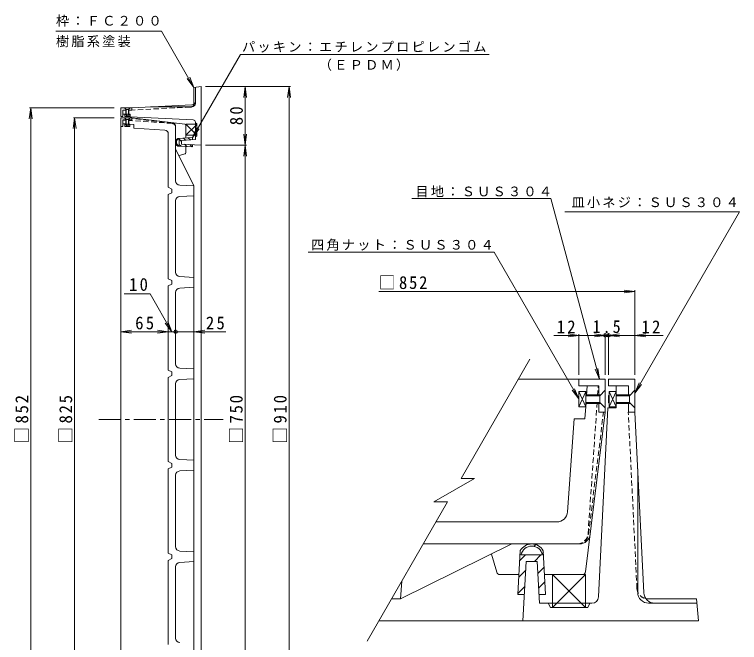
# Model space of a CAD drawing. Units: millimetres, scale not verified, with parts at other scales. Extents: x -1152 to 1118, y -823 to 838.
# Drawn here: x 127 to 1118, y -350 to 508 of the extents above; entities that cross this region are included whole.
import ezdxf

# ---------------------------------------------------------------- set-up
doc = ezdxf.new("R2010")
doc.units = ezdxf.units.MM
doc.header["$LTSCALE"] = 6
doc.header["$PDMODE"] = 32
doc.header["$PDSIZE"] = 4.8
doc.linetypes.add('CHAIN1', pattern=[8, 5, -1, 1, -1])
doc.linetypes.add('DASHED1', pattern=[1.8, 1.2, -0.6])
for name, color, linetype, lineweight in [('0-0_通り芯', 2, 'Continuous', 9), ('0-1_躯体', 3, 'Continuous', 9), ('0-2_仕上', 6, 'Continuous', 9), ('0-E', 7, 'Continuous', 9), ('0-F', 7, 'Continuous', 9), ('D-0', 2, 'Continuous', 9), ('D-1', 3, 'Continuous', 9), ('D-2', 6, 'Continuous', 9), ('D-E', 7, 'Continuous', 9), ('D-F', 7, 'Continuous', 9)]:
    doc.layers.add(name, color=color, linetype=linetype, lineweight=lineweight)
doc.styles.add('ＭＳ ゴシック', font='')
doc.styles.get('ＭＳ ゴシック').set_extended_font_data('MS Gothic')

msp = doc.modelspace()

# ---------------------------------------------------------------- linework, layer by layer
at = {"layer": '0-0_通り芯'}
for p, q in [((382.311, 409.823), (372.311, 408.823)), ((372.311, 386.736), (372.311, 408.823)), ((374.311, 387.073), (374.311, 409.023)), ((382.311, -500.177), (382.311, 409.823)), ((272.311, 380.823), (272.311, 368.823)), ((275.311, 377.823), (275.311, 368.823)), ((275.311, 377.823), (279.311, 377.823)), ((279.311, 378.823), (279.311, 372.323)), ((279.811, 372.323), (279.811, 378.323)), ((285.311, 380.823), (282.811, 378.323)), ((282.811, 372.323), (282.811, 378.323)), ((283.311, 378.823), (283.311, 372.323)), ((283.311, 377.823), (287.311, 377.823)), ((369.556, 384.843), (287.311, 380.812)), ((369.312, 382.073), (313.037, 382.073)), ((272.311, 368.823), (275.311, 368.823)), ((285.311, 372.323), (275.311, 372.323)), ((277.811, 372.323), (284.811, 369.123)), ((284.811, 372.323), (277.811, 369.123)), ((279.811, 368.823), (279.511, 369.123)), ((279.811, 369.123), (279.811, 368.823)), ((279.811, 368.823), (282.811, 368.823)), ((284.811, 369.123), (284.811, 372.323)), ((285.311, 372.323), (285.311, 368.416)), ((371.463, 364.217), (285.311, 368.416)), ((374.311, 361.221), (374.311, 337.323)), ((374.311, 337.323), (355.311, 336.323)), ((355.311, 331.323), (355.311, 336.323)), ((355.311, 331.323), (382.311, 329.823))]:
    msp.add_line(p, q, dxfattribs=at)
at = {"layer": '0-0_通り芯', "linetype": 'DASHED1'}
msp.add_line((367.556, 381.742), (287.311, 377.808), dxfattribs=at)
at = {"layer": '0-0_通り芯'}
for points in [[(272.311, 380.823), (287.311, 380.823), (287.311, 377.823)], [(277.311, 380.823), (279.811, 378.323), (282.811, 378.323)], [(277.811, 372.323), (277.811, 369.123), (284.811, 369.123)], [(282.811, 369.123), (282.811, 368.823), (283.111, 369.123)], [(374.311, 341.323), (376.311, 342.323), (376.311, 359.323), (374.311, 360.323)]]:
    msp.add_lwpolyline(points, dxfattribs=at)
for centre, radius, start, end in [((369.312, 387.073), 5, 270, 0), ((369.312, 389.838), 5, 272.80643, 0), ((367.311, 386.736), 5, 348.84421, 0), ((371.311, 361.221), 3, 0, 87.10945)]:
    msp.add_arc(centre, radius, start, end, dxfattribs=at)
at = {"layer": '0-0_通り芯', "linetype": 'DASHED1'}
msp.add_arc((367.311, 386.736), 5, 272.80652, 348.84421, dxfattribs=at)
at = {"layer": '0-1_躯体'}
for p, q in [((272.311, 367.323), (272.311, -457.677)), ((272.311, 367.323), (287.311, 367.323)), ((285.311, 367.323), (282.811, 364.823)), ((359.995, 358.348), (287.311, 367.323)), ((287.311, 364.323), (287.311, 367.323)), ((275.311, 355.323), (275.311, 364.323)), ((275.311, 364.323), (279.311, 364.323)), ((279.811, 358.804), (275.311, 359.115)), ((277.811, 358.458), (284.811, 355.258)), ((284.811, 358.458), (277.811, 355.258)), ((279.311, 365.323), (279.311, 358.458)), ((279.811, 358.458), (279.811, 364.823)), ((282.811, 358.458), (282.811, 364.823)), ((290.311, 358.077), (282.811, 358.596)), ((283.311, 365.323), (283.311, 358.458)), ((283.311, 364.323), (287.311, 364.323)), ((290.311, 353.077), (290.311, 358.077)), ((361.311, 339.643), (361.311, 356.859)), ((272.311, 355.323), (275.311, 355.323)), ((332.657, 350.145), (290.311, 353.077)), ((347.311, 355.493), (347.311, 281.069)), ((337.311, 345.157), (337.311, 272.323)), ((361.311, 319.317), (361.311, 327.985)), ((347.311, 324.823), (372.311, 274.073)), ((360.223, 317.874), (351.905, 315.498)), ((342.311, 269.823), (337.311, 272.323)), ((342.311, 269.823), (342.311, 264.823)), ((353, 275.077), (372.311, 274.073)), ((372.311, 274.073), (372.311, -364.427)), ((337.311, 262.323), (342.311, 264.823)), ((337.311, 262.323), (337.311, 147.323)), ((353, 259.569), (372.311, 260.573)), ((347.311, 253.577), (347.311, 156.069)), ((353, 150.077), (372.311, 149.073)), ((342.311, 144.823), (337.311, 147.323)), ((337.311, 137.323), (342.311, 139.823)), ((342.311, 144.823), (342.311, 139.823)), ((337.311, 137.323), (337.311, 22.323)), ((353, 134.569), (372.311, 135.573)), ((347.311, 128.577), (347.311, 31.069)), ((342.311, 19.823), (337.311, 22.323)), ((342.311, 19.823), (342.311, 14.823)), ((353, 25.077), (372.311, 24.073)), ((337.311, 12.323), (342.311, 14.823)), ((337.311, -102.677), (337.311, 12.323)), ((353, 9.569), (372.311, 10.573)), ((347.311, -93.931), (347.311, 3.577)), ((337.311, -102.677), (342.311, -105.177)), ((342.311, -110.177), (342.311, -105.177)), ((353, -99.923), (372.311, -100.927)), ((342.311, -110.177), (337.311, -112.677)), ((337.311, -227.677), (337.311, -112.677)), ((353, -115.431), (372.311, -114.427)), ((347.311, -218.931), (347.311, -121.423)), ((337.311, -227.677), (342.311, -230.177)), ((353, -224.923), (372.311, -225.927)), ((342.311, -235.177), (337.311, -237.677)), ((337.311, -352.677), (337.311, -237.677)), ((342.311, -235.177), (342.311, -230.177)), ((347.311, -343.931), (347.311, -246.423)), ((353, -240.431), (372.311, -239.427))]:
    msp.add_line(p, q, dxfattribs=at)
at = {"layer": '0-1_躯体', "linetype": 'DASHED1'}
for p, q in [((279.811, 363.827), (275.311, 364.139)), ((342.657, 359.477), (282.811, 363.62)), ((342.918, 359.692), (287.311, 366.489))]:
    msp.add_line(p, q, dxfattribs=at)
at = {"layer": '0-1_躯体', "linetype": 'CHAIN1'}
msp.add_line((242.311, -45.177), (412.311, -45.177), dxfattribs=at)
at = {"layer": '0-1_躯体'}
msp.add_lwpolyline([(277.311, 367.323), (279.811, 364.823), (282.811, 364.823)], dxfattribs=at)
msp.add_lwpolyline([(277.811, 358.458), (277.811, 355.258), (284.811, 355.258), (284.811, 358.458)], close=True, dxfattribs=at)
at = {"layer": '0-1_躯体', "linetype": 'DASHED1'}
for centre, end in [((342.311, 354.489), 86.03969), ((342.311, 354.729), 83.03145)]:
    msp.add_arc(centre, 5, 0, end, dxfattribs=at)
at = {"layer": '0-1_躯体'}
for centre, radius, start, end in [((342.311, 355.493), 5, 0, 82.96114), ((359.811, 356.859), 1.5, 0, 82.9615), ((332.311, 345.157), 5, 0, 86.03975), ((359.811, 319.317), 1.5, 285.94189, 0), ((353.311, 281.069), 6, 180, 267.02287), ((353.311, 253.577), 6, 92.97716, 180), ((353.311, 156.069), 6, 180, 267.02287), ((353.311, 128.577), 6, 92.97713, 180), ((353.311, 31.069), 6, 180, 267.02287), ((353.311, 3.577), 6, 92.97713, 180), ((353.311, -93.931), 6, 180, 267.02287), ((353.311, -121.423), 6, 92.97713, 180), ((353.311, -218.931), 6, 180, 267.02287), ((353.311, -246.423), 6, 92.97713, 180), ((353.311, -343.931), 6, 180, 267.02284)]:
    msp.add_arc(centre, radius, start, end, dxfattribs=at)
at = {"layer": '0-2_仕上'}
for p, q in [((361.311, 358.323), (361.311, 343.323)), ((361.311, 358.323), (374.311, 345.323)), ((374.311, 358.323), (361.311, 358.323)), ((361.311, 343.323), (374.311, 356.323)), ((370.311, 340.117), (350.393, 339.068)), ((351.205, 339.111), (351.743, 338.573)), ((352.311, 328.927), (352.311, 338.725)), ((352.311, 338.005), (355.311, 335.005)), ((357.923, 339.465), (360.777, 336.611)), ((361.311, 343.323), (374.311, 343.323)), ((364.64, 339.818), (367.494, 336.964)), ((370.311, 337.112), (370.311, 340.117)), ((347.595, 335.65), (348.414, 334.832)), ((350.376, 328.592), (370.311, 327.485)), ((352.311, 330.934), (354.905, 328.341)), ((359.21, 331.106), (362.391, 327.925)), ((366.697, 330.69), (369.878, 327.509)), ((370.311, 327.485), (370.311, 330.49))]:
    msp.add_line(p, q, dxfattribs=at)
at = {"layer": '0-2_仕上', "linetype": 'DASHED1'}
for p, q in [((374.311, 356.323), (376.311, 358.323)), ((376.311, 358.323), (374.311, 358.323)), ((376.311, 343.323), (376.311, 358.323)), ((374.311, 345.323), (376.311, 343.323)), ((374.311, 343.323), (376.311, 343.323))]:
    msp.add_line(p, q, dxfattribs=at)
at = {"layer": '0-2_仕上'}
for radius, start, end in [(6, 119.09898, 240.71602), (5, 101.53581, 258.46419)]:
    msp.add_arc((353.311, 333.826), radius, start, end, dxfattribs=at)
at = {"layer": '0-E'}
for p, q in [((370.311, 340.117), (435.959, 453.822)), ((435.959, 453.822), (775.528, 453.822)), ((372.311, 408.823), (363.18, 420.723)), ((372.311, 408.823), (366.571, 422.681)), ((370.311, 340.117), (376.052, 353.975)), ((370.311, 340.117), (379.443, 352.017))]:
    msp.add_line(p, q, dxfattribs=at)
msp.add_lwpolyline([(372.311, 408.823), (327.855, 485.823), (183.772, 485.823)], dxfattribs=at)
at = {"layer": '0-F'}
for p, q in [((388.311, 409.823), (504.111, 409.823)), ((442.311, 409.823), (440.353, 394.951)), ((442.311, 329.823), (442.311, 409.823)), ((442.311, 409.823), (444.269, 394.951)), ((502.311, 409.823), (500.353, 394.951)), ((502.311, -500.177), (502.311, 409.823)), ((502.311, 409.823), (504.269, 394.951)), ((149.311, 380.823), (147.353, 365.951)), ((263.311, 380.823), (147.511, 380.823)), ((149.311, -471.177), (149.311, 380.823)), ((149.311, 380.823), (151.269, 365.951)), ((209.311, 367.323), (207.353, 352.451)), ((263.311, 367.323), (207.511, 367.323)), ((209.311, -457.677), (209.311, 367.323)), ((209.311, 367.323), (211.269, 352.451)), ((442.311, 329.823), (440.353, 344.694)), ((442.311, 329.823), (444.269, 344.694)), ((388.311, 329.823), (444.111, 329.823)), ((442.311, 329.823), (440.353, 314.951)), ((442.311, -420.177), (442.311, 329.823)), ((442.311, 329.823), (444.269, 314.951)), ((342.311, 74.823), (333.18, 86.723)), ((342.311, 74.823), (336.571, 88.681)), ((272.311, 74.823), (287.183, 76.781)), ((272.311, 74.823), (337.311, 74.823)), ((272.311, 74.823), (287.183, 72.865)), ((337.311, 74.823), (322.44, 76.781)), ((337.311, 74.823), (322.44, 72.865)), ((337.311, 74.823), (347.311, 74.823)), ((337.311, 74.823), (337.311, 73.023)), ((416.089, 74.823), (347.311, 74.823)), ((372.311, 74.823), (387.183, 76.781)), ((372.311, 74.823), (387.183, 72.865))]:
    msp.add_line(p, q, dxfattribs=at)
msp.add_lwpolyline([(342.311, 74.823), (312.404, 126.623), (277.093, 126.623)], dxfattribs=at)
msp.add_point((347.311, 74.823), dxfattribs=at)
at = {"layer": 'D-0'}
for p, q in [((938.935, 9.794), (938.935, 0.794)), ((974.934, 9.794), (938.935, 9.794)), ((965.934, 0.794), (938.935, 0.794)), ((949.434, -29.206), (949.434, 0.794)), ((965.934, 0.794), (965.934, -11.206)), ((949.434, -6.706), (939.834, -27.706)), ((949.434, -27.706), (939.834, -6.706)), ((938.934, -12.706), (939.834, -11.806)), ((939.834, -12.706), (938.934, -12.706)), ((938.934, -12.706), (938.934, -21.706)), ((968.935, -11.206), (949.434, -11.206)), ((949.434, -12.706), (967.435, -12.706)), ((925.116, -287.66), (937.715, -29.206)), ((949.434, -29.206), (937.715, -29.206)), ((939.834, -27.706), (949.434, -27.706)), ((949.434, -21.706), (967.435, -21.706)), ((968.935, -23.206), (949.434, -23.206)), ((965.934, -23.206), (965.934, -35.206)), ((974.934, -29.206), (967.435, -21.706)), ((986.996, -281.941), (974.901, -35.206)), ((978.684, -281.207), (978.684, -112.383)), ((826.434, -239.206), (821.934, -320.206)), ((826.434, -239.206), (841.434, -239.206)), ((844.435, -296.206), (841.434, -239.206)), ((916.128, -296.206), (844.435, -296.206)), ((992.673, -290.206), (1058.934, -290.206)), ((993.684, -296.207), (1059.534, -296.207)), ((1061.935, -320.206), (1058.934, -290.206)), ((624.89, -320.206), (1061.935, -320.206))]:
    msp.add_line(p, q, dxfattribs=at)
at = {"layer": 'D-0', "linetype": 'DASHED1'}
msp.add_line((977.691, -275.941), (965.89, -35.206), dxfattribs=at)
at = {"layer": 'D-0'}
for points in [[(974.934, 9.794), (974.934, -35.206), (965.934, -35.206)], [(949.434, -6.706), (939.834, -6.706), (939.834, -27.706)], [(974.934, -5.206), (967.435, -12.705), (967.435, -21.706)], [(939.834, -21.706), (938.934, -21.706), (939.834, -22.606)], [(856.434, -296.206), (859.435, -302.207), (910.435, -302.207), (913.434, -296.206)]]:
    msp.add_lwpolyline(points, dxfattribs=at)
at = {"layer": 'D-0', "linetype": 'DASHED1'}
msp.add_arc((992.673, -275.206), 15, 182.80652, 258.84421, dxfattribs=at)
at = {"layer": 'D-0'}
for centre, radius, start, end in [((993.684, -281.207), 15, 180, 270), ((1001.979, -281.207), 15, 182.80643, 270), ((916.128, -287.206), 9, 270, 357.10945), ((992.673, -275.206), 15, 258.84421, 270)]:
    msp.add_arc(centre, radius, start, end, dxfattribs=at)
at = {"layer": 'D-1'}
for p, q in [((934.434, 9.794), (815.416, 9.794)), ((898.434, 9.794), (898.434, 0.794)), ((898.434, 0.794), (925.434, 0.794)), ((908.877, -12.706), (909.811, 0.794)), ((925.434, 0.794), (925.434, -11.206)), ((934.434, 9.794), (934.434, -35.206)), ((907.838, -6.706), (898.238, -27.706)), ((907.838, -27.706), (898.238, -6.706)), ((934.434, -5.206), (926.934, -12.706)), ((928.434, -11.206), (907.838, -11.206)), ((907.838, -12.706), (926.934, -12.706)), ((926.934, -12.706), (926.934, -21.706)), ((906.696, -44.206), (908.254, -21.706)), ((907.838, -21.706), (926.934, -21.706)), ((928.434, -23.206), (907.838, -23.206)), ((925.434, -23.206), (925.434, -35.206)), ((934.434, -29.206), (926.934, -21.706)), ((907.509, -253.258), (934.434, -35.206)), ((925.434, -35.206), (934.434, -35.206)), ((882.901, -171.242), (891.696, -44.206)), ((891.696, -44.206), (906.696, -44.206)), ((702.832, -185.206), (867.937, -185.206)), ((654.643, -290.206), (806.934, -215.206)), ((898.946, -215.206), (685.512, -215.206)), ((786.089, -253.942), (778.958, -228.984)), ((790.416, -257.206), (816.42, -257.206)), ((851.394, -257.206), (903.043, -257.206))]:
    msp.add_line(p, q, dxfattribs=at)
at = {"layer": 'D-1', "linetype": 'DASHED1'}
for p, q in [((923.948, -12.706), (924.883, 0.794)), ((910.896, -201.242), (923.325, -21.706)), ((911.54, -202.026), (931.933, -35.206))]:
    msp.add_line(p, q, dxfattribs=at)
at = {"layer": 'D-1'}
msp.add_lwpolyline([(907.838, -6.706), (898.238, -6.706), (898.238, -27.706), (907.838, -27.706)], close=True, dxfattribs=at)
msp.add_lwpolyline([(656.239, -265.908), (654.643, -290.206), (642.21, -290.206)], dxfattribs=at)
for centre, radius, start, end in [((867.937, -170.206), 15, 270, 356.03975), ((898.946, -200.206), 15, 270, 352.96114), ((790.416, -252.706), 4.5, 195.94189, 270), ((903.043, -252.706), 4.5, 270, 352.9615)]:
    msp.add_arc(centre, radius, start, end, dxfattribs=at)
at = {"layer": 'D-1', "linetype": 'DASHED1'}
for centre, end in [((895.932, -200.206), 356.03969), ((896.651, -200.206), 353.03145)]:
    msp.add_arc(centre, 15, 270, end, dxfattribs=at)
at = {"layer": 'D-2'}
for p, q in [((839.415, -216.058), (836.961, -218.513)), ((818.243, -224.402), (814.921, -284.207)), ((849.798, -226.889), (848.186, -228.501)), ((852.816, -284.207), (849.671, -224.452)), ((825.268, -230.206), (817.488, -237.986)), ((819.245, -230.206), (848.64, -230.206)), ((846.481, -230.206), (837.481, -239.206)), ((850.859, -247.041), (842.298, -255.603)), ((825.785, -250.903), (816.24, -260.447)), ((907.435, -257.206), (862.435, -257.206)), ((862.435, -257.206), (901.435, -296.206)), ((862.435, -257.206), (862.435, -296.206)), ((907.435, -257.206), (868.435, -296.206)), ((907.435, -296.206), (907.435, -257.206)), ((851.92, -267.193), (843.358, -275.755)), ((824.537, -273.363), (814.993, -282.908)), ((814.921, -284.207), (823.935, -284.207)), ((843.803, -284.207), (852.816, -284.207))]:
    msp.add_line(p, q, dxfattribs=at)
at = {"layer": 'D-2', "linetype": 'DASHED1'}
for p, q in [((868.435, -296.206), (862.435, -302.207)), ((862.435, -296.206), (862.435, -302.207)), ((901.435, -296.206), (907.435, -302.207)), ((907.435, -302.207), (907.435, -296.206)), ((862.435, -302.207), (907.435, -302.207))]:
    msp.add_line(p, q, dxfattribs=at)
at = {"layer": 'D-2'}
for radius, start, end in [(18, 29.09898, 150.71602), (15, 11.53581, 168.46419)]:
    msp.add_arc((833.943, -233.206), radius, start, end, dxfattribs=at)
at = {"layer": 'D-E'}
for p, q in [((879.33, 238.513), (1117.84, 238.513)), ((974.934, -9.007), (1117.84, 238.513)), ((528.386, 183.609), (782.422, 183.609)), ((898.238, -16.99), (782.422, 183.609)), ((926.361, 9.794), (920.621, 23.652)), ((926.361, 9.794), (924.403, 24.666)), ((974.934, -9.007), (980.675, 4.851)), ((974.934, -9.007), (984.066, 2.893)), ((898.238, -16.99), (889.107, -5.09)), ((898.238, -16.99), (892.498, -3.132))]:
    msp.add_line(p, q, dxfattribs=at)
msp.add_lwpolyline([(670.066, 256.739), (860.192, 256.739), (926.361, 9.794)], dxfattribs=at)
at = {"layer": 'D-F'}
for p, q in [((624.89, 129.794), (974.934, 129.794)), ((974.934, 129.794), (960.063, 131.752)), ((974.934, 129.794), (960.063, 127.836)), ((974.934, 15.794), (974.934, 131.594)), ((898.434, 69.794), (864.323, 69.794)), ((898.434, 69.794), (883.563, 71.752)), ((898.434, 69.794), (883.563, 67.836)), ((898.434, 15.794), (898.434, 71.594)), ((898.434, 69.794), (934.434, 69.794)), ((934.434, 69.794), (919.563, 71.752)), ((934.434, 69.794), (919.563, 67.836)), ((934.434, 15.794), (934.434, 71.594)), ((938.935, 69.794), (934.434, 69.794)), ((938.935, 69.794), (953.806, 71.752)), ((938.935, 15.794), (938.935, 71.594)), ((938.935, 69.794), (953.806, 67.836)), ((938.935, 69.794), (974.934, 69.794)), ((974.934, 69.794), (989.806, 71.752)), ((974.934, 69.794), (989.806, 67.836)), ((974.934, 69.794), (1013.564, 69.794)), ((831.263, 37.242), (737.274, -125.552)), ((700.066, -157.775), (755.878, -125.552)), ((737.274, -125.552), (755.878, -125.552)), ((718.67, -157.775), (608.884, -347.93)), ((718.67, -157.775), (700.066, -157.775))]:
    msp.add_line(p, q, dxfattribs=at)
for p in [(934.434, 69.794), (938.935, 69.794)]:
    msp.add_point(p, dxfattribs=at)

# ---------------------------------------------------------------- texts
at = {"layer": '0-E', "char_height": 13.2, "attachment_point": 7, "style": 'ＭＳ ゴシック'}
for s, insert in [('\\T1.17;枠：ＦＣ２００', (183.772, 491.823)), ('\\T1.17;樹脂系塗装', (183.772, 463.623)), ('\\T1.17;パッキン：エチレンプロピレンゴム', (437.994, 456.275)), ('\\T1.17;（ＥＰＤＭ）', (542.994, 431.222))]:
    msp.add_mtext(s, dxfattribs=dict(at, insert=insert))
at = {"layer": '0-F', "color": 2, "char_height": 17.6, "attachment_point": 7, "rotation": 90, "style": 'ＭＳ ゴシック'}
for s, insert in [('\\T1.27;\\W0.95;80', (439.311, 357.073)), ('\\T1.21;\\W0.95;□852', (146.311, -78.177)), ('\\T1.21;\\W0.95;□825', (206.311, -78.177)), ('\\T1.21;\\W0.95;□750', (439.311, -78.177)), ('\\T1.21;\\W0.95;□910', (499.311, -78.177))]:
    msp.add_mtext(s, dxfattribs=dict(at, insert=insert))
at = {"layer": '0-F', "color": 2, "char_height": 17.6, "attachment_point": 7, "style": 'ＭＳ ゴシック'}
for s, insert in [('\\T1.27;\\W0.95;10', (283.596, 130.42)), ('\\T1.27;\\W0.95;65', (292.061, 77.823)), ('\\T1.27;\\W0.95;25', (388.668, 77.823))]:
    msp.add_mtext(s, dxfattribs=dict(at, insert=insert))
at = {"layer": 'D-E', "char_height": 13.2, "attachment_point": 7, "style": 'ＭＳ ゴシック'}
for s, insert in [('\\T1.17;目地：ＳＵＳ３０４', (675.037, 258.622)), ('\\T1.17;皿小ネジ：ＳＵＳ３０４', (888.253, 243.714)), ('\\T1.17;四角ナット：ＳＵＳ３０４', (532.335, 185.491))]:
    msp.add_mtext(s, dxfattribs=dict(at, insert=insert))
at = {"layer": 'D-F', "color": 2, "char_height": 17.6, "attachment_point": 7, "style": 'ＭＳ ゴシック'}
for s, insert in [('\\T1.21;\\W0.95;□852', (624.89, 132.794)), ('\\T1.27;\\W0.95;12', (868.043, 72.794)), ('\\T1.27;\\W0.9;1.5', (917.185, 72.794)), ('\\T1.27;\\W0.95;12', (983.892, 72.794))]:
    msp.add_mtext(s, dxfattribs=dict(at, insert=insert))

doc.saveas('drawing.dxf')
